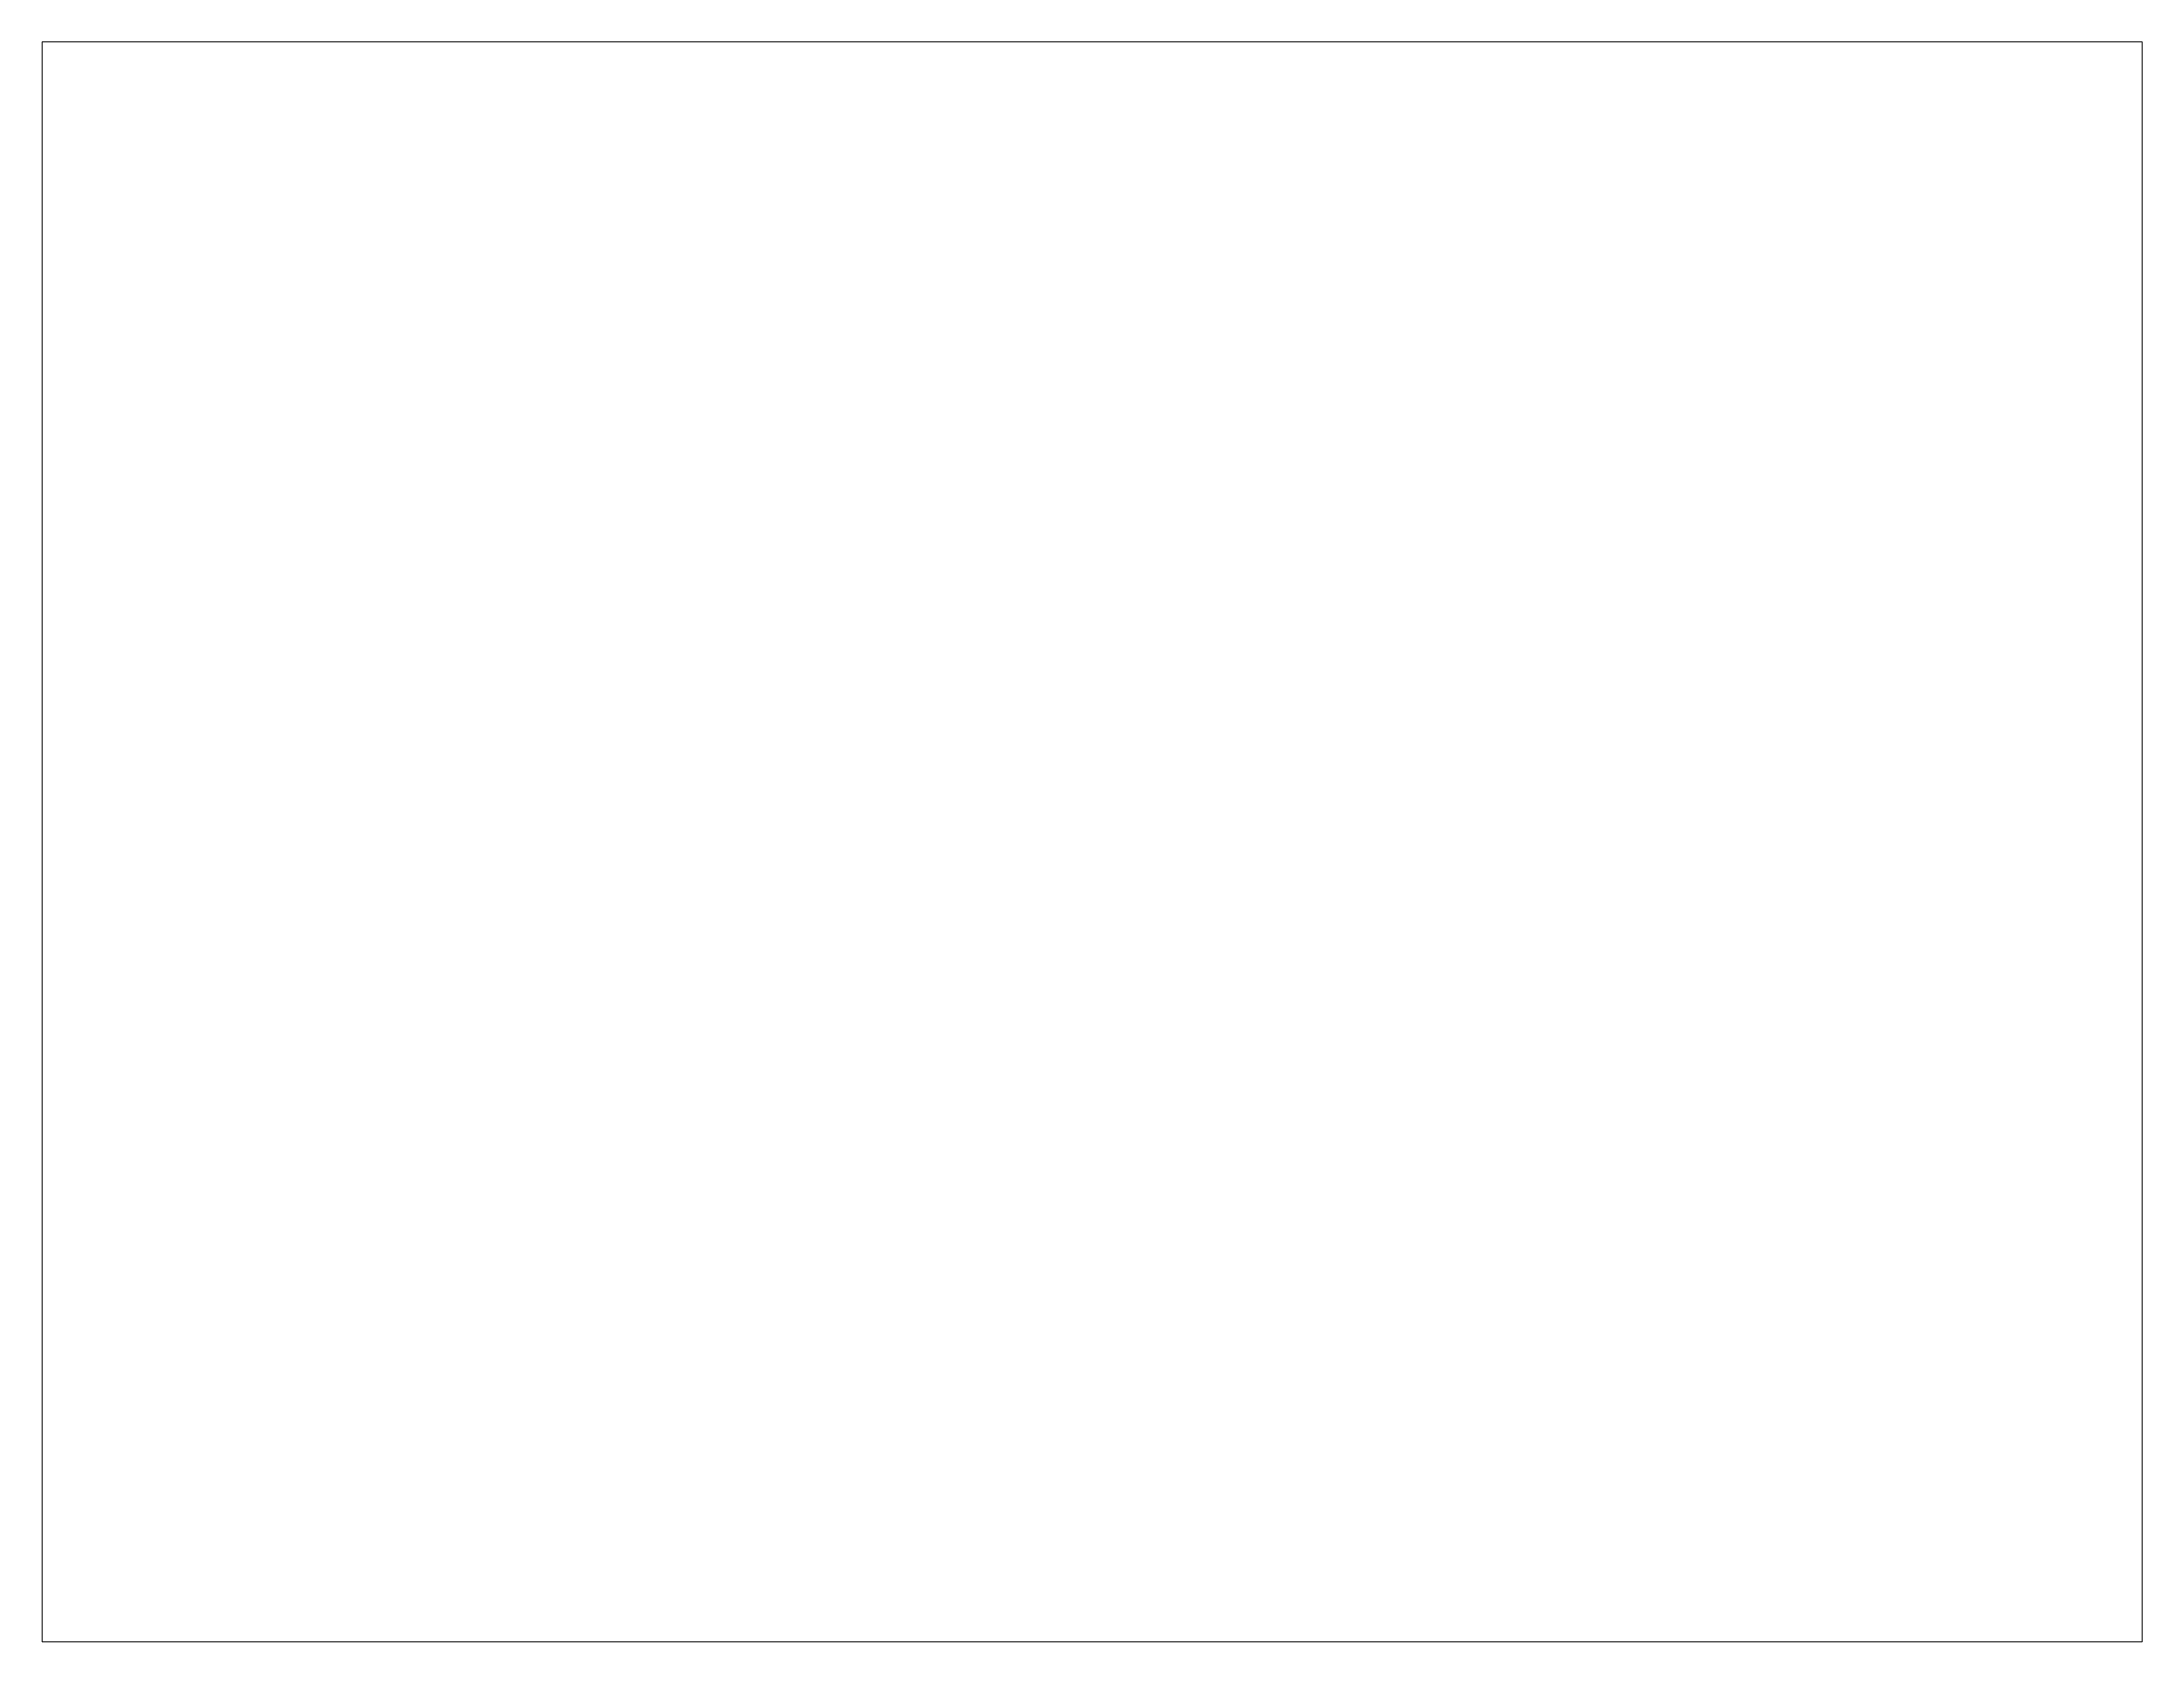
# Paper-space layout '配置1' of a CAD drawing. Extents: x 1.05 to 9.45, y 0.8 to 7.2.
# The model-space entities are those that its viewports show. They can reach past a viewport. Long polylines and large blocks are cut down to what shows.
import ezdxf

# ---------------------------------------------------------------- set-up
doc = ezdxf.new("R2010")
doc.units = 0
doc.header["$LTSCALE"] = 5
doc.header["$MEASUREMENT"] = 0
doc.layers.add('5', color=7, linetype='CONTINUOUS')
doc.layers.add('PKG', color=2, linetype='CONTINUOUS')
doc.styles.add('SIMPLEX', font='SIMPLEX')

msp = doc.modelspace()

# ---------------------------------------------------------------- texts
at = {"layer": 'PKG', "char_height": 1, "style": 'SIMPLEX'}
for insert, attachment_point in [((-26.9816, -98.95644), 9), ((3.5048, -94.80492), 9), ((-26.33257, -102.7134), 9), ((46.19299, -100.60551), 7), ((47.67717, -102.64012), 7), ((48.98296, -104.81587), 7), ((-139.7807, -106.51238), 7), ((-134.63794, -110.18589), 7), ((-22.81388, -110.22564), 9), ((-26.33393, -118.22527), 9), ((-22.35426, -173.10681), 9), ((50.24655, -173.689), 7), ((-35.21058, -197.78477), 9), ((-33.52075, -196.80226), 9), ((39.65974, -227.07205), 9), ((44.26559, -227.84953), 7)]:
    msp.add_mtext('\\A1;', dxfattribs=dict(at, insert=insert, attachment_point=attachment_point))
at = {"layer": 'PKG', "style": 'SIMPLEX'}
for insert, char_height, width, attachment_point in [((80.90744, -98.22264), 0.15, 0.3487345, 9), ((85.28238, -97.96766), 0.15, 0.3487345, 7), ((104.07152, -100.55128), 0.15, 0.3487345, 9), ((-138.04637, -108.54861), 1, 0.8328531, 7), ((89.15655, -107.26559), 0.15, 0.2396861, 7), ((99.17073, -107.18454), 0.15, 0.4189781, 9), ((109.13055, -109.65814), 0.15, 0.3487345, 7), ((-133.54538, -112.34415), 1, 0.8328531, 7), ((-138.05283, -220.98041), 0.8, 0.7850081, 9)]:
    msp.add_mtext('\\A1;', dxfattribs=dict(at, insert=insert, char_height=char_height, width=width, attachment_point=attachment_point))

psp = doc.layouts.new('配置1')

# ---------------------------------------------------------------- viewports
at = {"layer": '5'}
psp.add_viewport(center=(5.25, 4), size=(8.4, 6.4), view_center_point=(27.5966, -82.16658), view_height=424.114508, dxfattribs=at)

doc.saveas('drawing.dxf')
